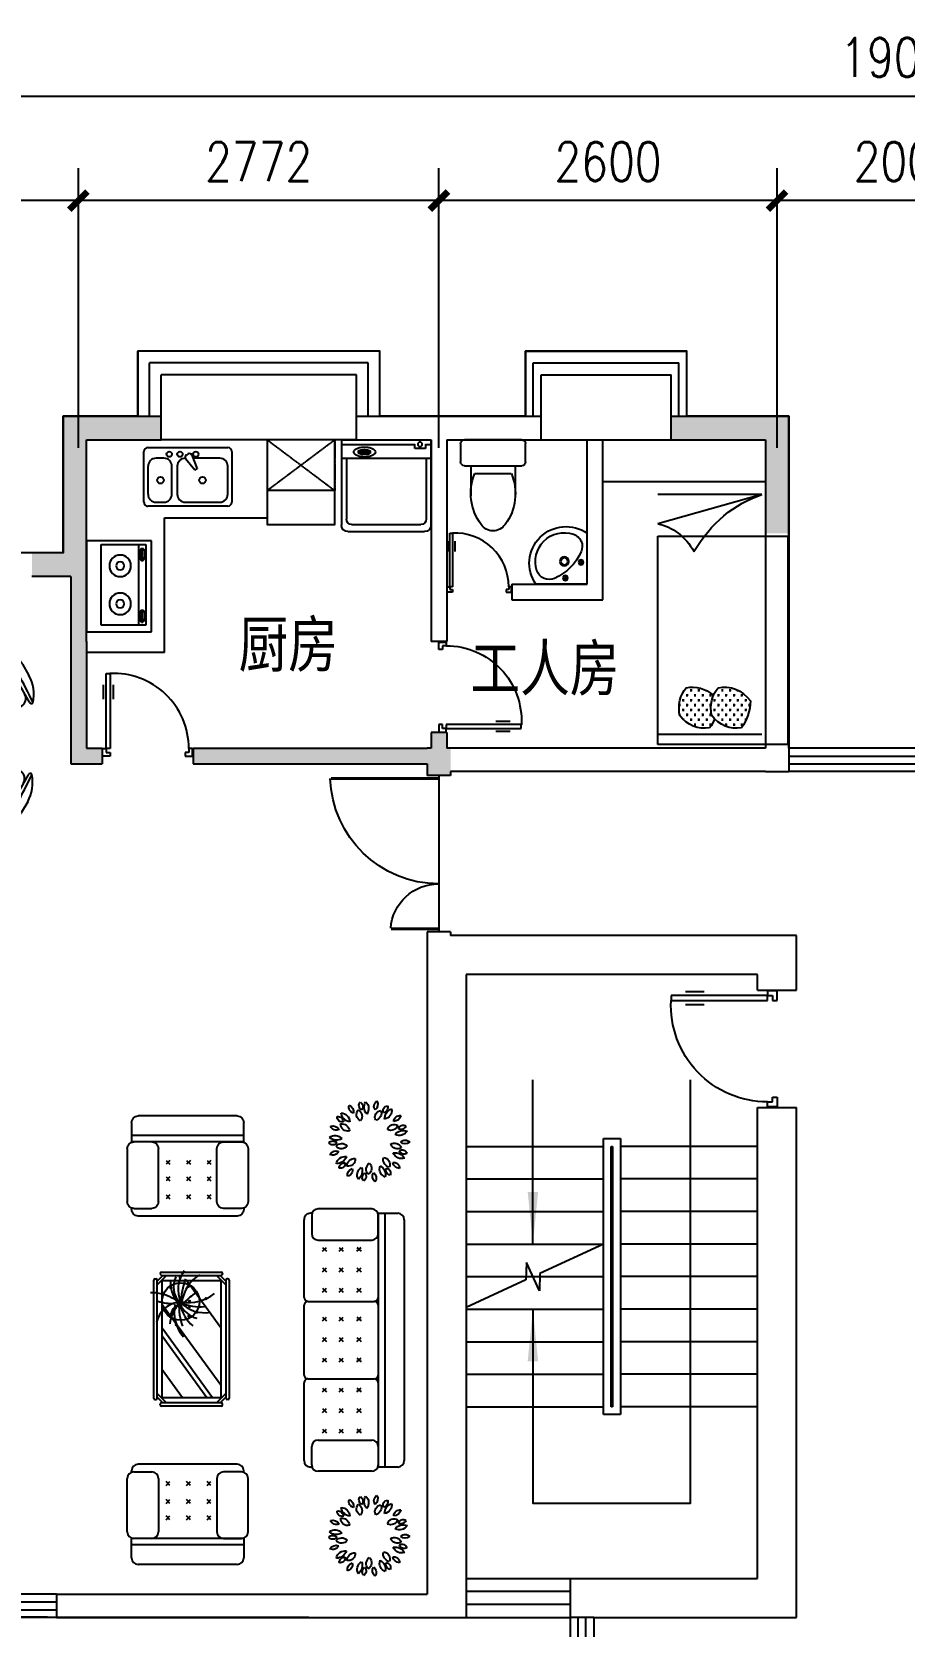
# Model space of a CAD drawing. Header units: millimetres. Extents: x 1369 to 43485, y 671 to 40348.
# Drawn here: x 15231 to 21938, y 28098 to 40348 of the extents above; entities that cross this region are included whole.
import ezdxf
from ezdxf.enums import TextEntityAlignment as Align

# ---------------------------------------------------------------- set-up
doc = ezdxf.new("R2010")
doc.units = ezdxf.units.MM
doc.linetypes.add('DASHED', pattern=[0.75, 0.5, -0.25])
doc.linetypes.add('HIDDEN', pattern=[0.375, 0.25, -0.125])
for name, color, linetype in [('AXIS', 3, 'Continuous'), ('J', 7, 'Continuous'), ('PUB_DIM', 3, 'Continuous'), ('PUB_H', 13, 'Continuous'), ('STAIR', 2, 'Continuous'), ('TOILET', 7, 'Continuous'), ('TOTHER', 7, 'Continuous'), ('W', 2, 'Continuous'), ('WALL', 4, 'Continuous'), ('WC', 10, 'Continuous'), ('WINDOW', 5, 'Continuous'), ('WINDOW_TEXT', 7, 'Continuous'), ('轮廓线', 240, 'Continuous')]:
    doc.layers.add(name, color=color, linetype=linetype)
doc.styles.add('_XYF', font='simhei.ttf', dxfattribs={"width": 0.8})
doc.styles.add('DIM_FONT', font='SIMPLEX.shx', dxfattribs={"width": 0.8})
doc.styles.add('SIMPLEX', font='SIMPLEX.SHX')
doc.styles.get("Standard").update_dxf_attribs({"font": 'arial.ttf'})
doc.dimstyles.new('DIMN', dxfattribs={"dimtxt": 300, "dimasz": 1, "dimexe": 250, "dimexo": 300, "dimgap": 150, "dimtad": 1, "dimdec": 0, "dimdsep": 46, "dimtxsty": 'DIM_FONT', "dimblk": '_DIMX', "dimblk1": 'ARCHTICK', "dimblk2": 'ARCHTICK', "dimcen": 0.1, "dimclrt": 7, "dimadec": 0, "dimazin": 0, "dimtfac": 1, "dimtdec": 0, "dimtix": 1, "dimtmove": 2, "dimatfit": 3, "dimldrblk": '_DIMX', "dimfxl": 1, "dimtolj": 1, "dimtzin": 0, "dimarcsym": 0})

# ---------------------------------------------------------------- blocks, each defined once
blk = doc.blocks.new('_DIMX')
at = {"const_width": 50}
blk.add_lwpolyline([(-70, -70), (70, 70)], dxfattribs=at)
blk = doc.blocks.new('*D75')
at = {"layer": 'AXIS', "color": 0, "lineweight": -2, "transparency": 16777216}
for p, q in [((12461, 37151), (12461, 40101)), ((31461, 37151), (31461, 40101)), ((31460, 39851), (12462, 39851))]:
    blk.add_line(p, q, dxfattribs=at)
at = {"layer": 'DEFPOINTS', "color": 0, "transparency": 16777216}
for p in [(12461, 39851), (12461, 36851), (31461, 36851)]:
    blk.add_point(p, dxfattribs=at)
at = {"layer": 'AXIS', "color": 0, "lineweight": -2, "transparency": 16777216}
for p, rotation in [((12461, 39851), 179.9999999999775), ((31461, 39851), 359.9999999999775)]:
    blk.add_blockref('_DIMX', p, dxfattribs=dict(at, rotation=rotation))
at = {"layer": 'AXIS', "color": 7, "transparency": 16777216, "insert": (21961, 40151), "char_height": 300, "attachment_point": 5, "style": 'DIM_FONT'}
blk.add_mtext('\\A1;19000', dxfattribs=at)
blk = doc.blocks.new('_ARCHTICK')
at = {"color": 0, "linetype": 'ByBlock', "const_width": 0.15}
blk.add_lwpolyline([(-0.5, -0.5), (0.5, 0.5)], dxfattribs=at)
blk = doc.blocks.new('*D76')
at = {"layer": 'AXIS', "color": 0, "lineweight": -2, "transparency": 16777216}
for p, q in [((12461, 37151), (12461, 39301)), ((15589, 37151), (15589, 39301)), ((15588, 39051), (12462, 39051))]:
    blk.add_line(p, q, dxfattribs=at)
at = {"layer": 'DEFPOINTS', "color": 0, "transparency": 16777216}
for p in [(12461, 39051), (12461, 36851), (15589, 36851)]:
    blk.add_point(p, dxfattribs=at)
at = {"layer": 'AXIS', "color": 0, "lineweight": -2, "transparency": 16777216, "rotation": 180}
blk.add_blockref('_DIMX', (12461, 39051), dxfattribs=at)
at = {"layer": 'AXIS', "color": 0, "lineweight": -2, "transparency": 16777216}
blk.add_blockref('_DIMX', (15589, 39051), dxfattribs=at)
at = {"layer": 'AXIS', "color": 7, "transparency": 16777216, "insert": (14025, 39351), "char_height": 300, "attachment_point": 5, "style": 'DIM_FONT'}
blk.add_mtext('\\A1;3128', dxfattribs=at)
blk = doc.blocks.new('*D77')
at = {"layer": 'AXIS', "color": 0, "lineweight": -2, "transparency": 16777216}
for p, q in [((15589, 37151), (15589, 39301)), ((18361, 37151), (18361, 39301)), ((18360, 39051), (15590, 39051))]:
    blk.add_line(p, q, dxfattribs=at)
at = {"layer": 'DEFPOINTS', "color": 0, "transparency": 16777216}
for p in [(15589, 39051), (15589, 36851), (18361, 36851)]:
    blk.add_point(p, dxfattribs=at)
at = {"layer": 'AXIS', "color": 0, "lineweight": -2, "transparency": 16777216, "rotation": 180}
blk.add_blockref('_DIMX', (15589, 39051), dxfattribs=at)
at = {"layer": 'AXIS', "color": 0, "lineweight": -2, "transparency": 16777216}
blk.add_blockref('_DIMX', (18361, 39051), dxfattribs=at)
at = {"layer": 'AXIS', "color": 7, "transparency": 16777216, "insert": (16975, 39351), "char_height": 300, "attachment_point": 5, "style": 'DIM_FONT'}
blk.add_mtext('\\A1;2772', dxfattribs=at)
blk = doc.blocks.new('*D78')
at = {"layer": 'AXIS', "color": 0, "lineweight": -2, "transparency": 16777216}
for p, q in [((18361, 37151), (18361, 39301)), ((20961, 37151), (20961, 39301)), ((20960, 39051), (18362, 39051))]:
    blk.add_line(p, q, dxfattribs=at)
at = {"layer": 'DEFPOINTS', "color": 0, "transparency": 16777216}
for p in [(18361, 39051), (18361, 36851), (20961, 36851)]:
    blk.add_point(p, dxfattribs=at)
at = {"layer": 'AXIS', "color": 0, "lineweight": -2, "transparency": 16777216, "rotation": 180}
blk.add_blockref('_DIMX', (18361, 39051), dxfattribs=at)
at = {"layer": 'AXIS', "color": 0, "lineweight": -2, "transparency": 16777216}
blk.add_blockref('_DIMX', (20961, 39051), dxfattribs=at)
at = {"layer": 'AXIS', "color": 7, "transparency": 16777216, "insert": (19661, 39351), "char_height": 300, "attachment_point": 5, "style": 'DIM_FONT'}
blk.add_mtext('\\A1;2600', dxfattribs=at)
blk = doc.blocks.new('*D79')
at = {"layer": 'AXIS', "color": 0, "lineweight": -2, "transparency": 16777216}
for p, q in [((20961, 37151), (20961, 39301)), ((22961, 37151), (22961, 39301)), ((22960, 39051), (20962, 39051))]:
    blk.add_line(p, q, dxfattribs=at)
at = {"layer": 'DEFPOINTS', "color": 0, "transparency": 16777216}
for p in [(20961, 39051), (20961, 36851), (22961, 36851)]:
    blk.add_point(p, dxfattribs=at)
at = {"layer": 'AXIS', "color": 0, "lineweight": -2, "transparency": 16777216, "rotation": 180}
blk.add_blockref('_DIMX', (20961, 39051), dxfattribs=at)
at = {"layer": 'AXIS', "color": 0, "lineweight": -2, "transparency": 16777216}
blk.add_blockref('_DIMX', (22961, 39051), dxfattribs=at)
at = {"layer": 'AXIS', "color": 7, "transparency": 16777216, "insert": (21961, 39351), "char_height": 300, "attachment_point": 5, "style": 'DIM_FONT'}
blk.add_mtext('\\A1;2000', dxfattribs=at)
blk = doc.blocks.new('M_A23MCU')
for p, q in [((-0.454, 0.081), (-0.454, 0.905)), ((-0.454, 0.905), (-0.413, 0.905)), ((-0.413, 0.905), (-0.413, 0.081)), ((-0.489, 0.782), (-0.489, 0.624)), ((-0.378, 0.782), (-0.378, 0.624)), ((-0.495, -0.002), (-0.495, 0.081)), ((-0.495, 0.081), (-0.454, 0.081)), ((-0.413, 0.081), (-0.454, 0.081)), ((-0.454, 0.081), (-0.454, 0.039)), ((-0.454, 0.039), (-0.413, 0.039)), ((-0.413, 0.039), (-0.413, -0.002)), ((0.412, 0.039), (0.412, -0.002)), ((0.453, 0.039), (0.412, 0.039)), ((0.453, 0.081), (0.453, 0.039)), ((0.494, 0.081), (0.453, 0.081)), ((0.494, -0.002), (0.494, 0.081)), ((-0.413, -0.002), (-0.495, -0.002)), ((-0.495, -0.002), (-0.495, -0.002)), ((0.412, -0.002), (0.494, -0.002)), ((0.494, -0.002), (0.494, -0.002))]:
    blk.add_line(p, q)
blk.add_arc((-0.372, 0.082), 0.825, 359.9283, 92.866)
blk = doc.blocks.new('_WBLK')
for p, q in [((-0.5, 0.5), (0.5, 0.5)), ((0.5, 0.1667), (-0.5, 0.1667)), ((0.5, -0.1667), (-0.5, -0.1667)), ((-0.5, -0.5), (0.5, -0.5))]:
    blk.add_line(p, q)
at = {"layer": 'WINDOW_TEXT', "style": 'SIMPLEX', "flags": 9}
blk.add_attdef('A', text='', height=1, dxfattribs=at).set_placement((0, 1.5), align=Align.MIDDLE)
blk = doc.blocks.new('M_C28YOJ')
for p, q in [((-41, 1056), (58, 1056)), ((-221, 956), (239, 956)), ((-216, 889), (-216, 664)), ((234, 889), (234, 664)), ((-939, 287), (-709, 685)), ((-653, 647), (-458, 534)), ((661, 631), (467, 519)), ((717, 669), (947, 271)), ((-935, 493), (-885, 579)), ((-149, 596), (166, 596)), ((894, 563), (944, 477)), ((-591, 169), (-433, 442)), ((442, 427), (599, 154)), ((-878, 257), (-683, 145)), ((886, 242), (692, 129)), ((-886, -242), (-692, -129)), ((-442, -427), (-599, -154)), ((591, -169), (433, -442)), ((878, -257), (683, -145)), ((-717, -669), (-947, -271)), ((939, -287), (709, -685)), ((-894, -563), (-944, -477)), ((-661, -631), (-467, -519)), ((149, -596), (-166, -596)), ((653, -647), (458, -534)), ((935, -493), (885, -579)), ((-234, -889), (-234, -664)), ((216, -889), (216, -664)), ((221, -956), (-239, -956)), ((41, -1056), (-58, -1056))]:
    blk.add_line(p, q)
blk.add_circle((0, 0), 500)
for centre, radius, start, end in [((-31, 741), 316, 91.7651, 130.7265), ((9, -1722), 2713, 84.8023, 95.1977), ((49, 741), 316, 49.2735, 88.2349), ((-230, 972), 10, 130.7265, 202.67), ((-221, 976), 20, 202.67, 270), ((-149, 889), 67.5, 90, 180), ((166, 889), 67.5, 0, 90), ((239, 976), 20, 270, 337.33), ((248, 972), 10, 337.33, 49.2735), ((1496, -853), 2713, 144.8023, 155.1977), ((-617, 413), 316, 109.2735, 148.2349), ((-686, 588), 67.5, 60, 150), ((-718, 701), 10, 37.33, 109.2735), ((-726, 695), 20, 330, 37.33), ((-149, 664), 67.5, 180, 270), ((166, 664), 67.5, 270, 0), ((695, 573), 67.5, 30, 120), ((735, 679), 20, 142.67, 210), ((727, 686), 10, 70.7265, 142.67), ((626, 397), 316, 31.7651, 70.7265), ((-1487, -869), 2713, 24.8023, 35.1977), ((-657, 344), 316, 151.7651, 190.7265), ((-491, 476), 67.5, 330, 60), ((500, 460), 67.5, 120, 210), ((666, 328), 316, 349.2735, 28.2349), ((-957, 287), 10, 190.7265, 262.67), ((-956, 297), 20, 262.67, 330), ((-844, 316), 67.5, 150, 240), ((853, 300), 67.5, 300, 30), ((965, 281), 20, 210, 277.33), ((966, 271), 10, 277.33, 349.2735), ((-649, 203), 67.5, 240, 330), ((658, 188), 67.5, 210, 300), ((-658, -188), 67.5, 30, 120), ((-853, -300), 67.5, 120, 210), ((649, -203), 67.5, 60, 150), ((-666, -328), 316, 169.2735, 208.2349), ((-966, -271), 10, 97.33, 169.2735), ((1487, 869), 2713, 204.8023, 215.1977), ((-965, -281), 20, 30, 97.33), ((-1496, 853), 2713, 324.8023, 335.1977), ((844, -316), 67.5, 330, 60), ((657, -344), 316, 331.7651, 10.7265), ((956, -297), 20, 82.67, 150), ((957, -287), 10, 10.7265, 82.67), ((-500, -460), 67.5, 300, 30), ((491, -476), 67.5, 150, 240), ((-626, -397), 316, 211.7651, 250.7265), ((-695, -573), 67.5, 210, 300), ((-166, -664), 67.5, 90, 180), ((149, -664), 67.5, 0, 90), ((617, -413), 316, 289.2735, 328.2349), ((-727, -686), 10, 250.7265, 322.67), ((-735, -679), 20, 322.67, 30), ((686, -588), 67.5, 240, 330), ((726, -695), 20, 150, 217.33), ((718, -701), 10, 217.33, 289.2735), ((-248, -972), 10, 157.33, 229.2735), ((-239, -976), 20, 90, 157.33), ((-9, 1722), 2713, 264.8023, 275.1977), ((-49, -741), 316, 229.2735, 268.2349), ((-166, -889), 67.5, 180, 270), ((31, -741), 316, 271.7651, 310.7265), ((149, -889), 67.5, 270, 0), ((221, -976), 20, 22.67, 90), ((230, -972), 10, 310.7265, 22.67)]:
    blk.add_arc(centre, radius, start, end)
at = {"width": 0.8, "flags": 9}
for tag in ['XSIZE', 'YSIZE']:
    blk.add_attdef(tag, (0, 0), '', height=0.5, dxfattribs=at)
blk = doc.blocks.new('M_A6')
blk.add_line((0.5, 0), (0.5, 0))
blk = doc.blocks.new('M_E20')
for p, q in [((345, 0), (-345, 0)), ((-302, -36), (-345, -36)), ((-302, -35), (-302, -66)), ((-302, -66), (-219, -66)), ((-219, -66), (-219, -35)), ((345, -36), (-219, -36)), ((123, -87), (123, -99)), ((133, -96), (133, -113)), ((198, -96), (133, -96)), ((133, -113), (198, -113)), ((198, -113), (198, -96)), ((215, -88), (215, -99)), ((-307, -144), (-307, -611)), ((307, -144), (307, -611)), ((267, -651), (-267, -651))]:
    blk.add_line(p, q)
blk.add_lwpolyline([(83, -94, 0.185158), (88, -107, 0.102042), (108, -122, 0.060862), (133, -130, 0.047173), (166, -133, 0.047173), (200, -130, 0.060862), (225, -122, 0.102042), (245, -107, 0.185158), (250, -94, 0.185158), (245, -82, 0.102042), (225, -67, 0.060862), (200, -59, 0.047173), (166, -56, 0.047173), (133, -59, 0.060862), (108, -67, 0.102042), (88, -82, 0.185158)], format="xyb", close=True)
for points in [[(215, -88, 0.259034), (213, -85, 0.076276), (201, -80, 0.036515), (188, -77, 0.026615), (169, -76, 0.026615), (150, -77, 0.036515), (137, -80, 0.076276), (125, -85, 0.259034), (123, -88, 0.078462), (123, -89, 0.056762)], [(215, -99, 0.259034), (213, -95, 0.076276), (201, -90, 0.036515), (188, -88, 0.026615), (169, -87, 0.026615), (150, -88, 0.036515), (137, -90, 0.076276), (125, -95, 0.259034), (123, -99, 0.259034), (125, -102, 0.056762), (133, -106, 0.036515)], [(198, -108, 0.008736), (201, -107, 0.076276), (213, -102, 0.259034), (215, -99, 0.259034)]]:
    blk.add_lwpolyline(points, format="xyb")
blk.add_circle((-259, -35), 17.5)
for centre, start, end in [((-267, -611), 180, 270), ((267, -611), 270, 0)]:
    blk.add_arc(centre, 40, start, end)
at = {"layer": 'TOTHER', "linetype": 'Continuous'}
for p, q in [((-345, -656), (-345, 0)), ((345, 0), (345, -656)), ((-345, -145), (345, -145)), ((295, -706), (-295, -706))]:
    blk.add_line(p, q, dxfattribs=at)
for centre, start, end in [((-295, -656), 180, 270), ((295, -656), 270, 0)]:
    blk.add_arc(centre, 50, start, end, dxfattribs=at)
at = {"width": 0.8, "flags": 9}
for tag in ['XSIZE', 'YSIZE']:
    blk.add_attdef(tag, (0, 0), '', height=0.5, dxfattribs=at)
blk = doc.blocks.new('M_E18')
at = {"layer": 'TOTHER', "linetype": 'DASHED'}
for p, q in [((200, -300), (-200, 0)), ((200, 0), (-200, -300)), ((-200, -300), (200, -300))]:
    blk.add_line(p, q, dxfattribs=at)
at = {"layer": 'TOTHER', "linetype": 'HIDDEN'}
blk.add_line((-200, 0), (-200, -300), dxfattribs=at)
at = {"layer": 'TOTHER', "linetype": 'Continuous'}
blk.add_lwpolyline([(-200, 0), (200, 0), (200, -500), (-200, -500)], close=True, dxfattribs=at)
at = {"width": 0.8, "flags": 9}
for tag in ['XSIZE', 'YSIZE']:
    blk.add_attdef(tag, (0, 0), '', height=0.5, dxfattribs=at)
blk = doc.blocks.new('M_E25ESP')
at = {"color": 0, "linetype": 'ByBlock'}
for p, q in [((0, -307), (0, 307)), ((31, 338), (419, 338)), ((82, 245), (82, 40)), ((358, 307), (143, 307)), ((419, -20), (419, 245)), ((450, 307), (450, -307)), ((48, 2), (57, -12)), ((59, 31), (163, 70)), ((173, 53), (87, -18)), ((163, 70), (173, 53)), ((143, -82), (358, -82)), ((82, -184), (82, -245)), ((358, -123), (143, -123)), ((419, -245), (419, -184)), ((419, -338), (31, -338)), ((143, -307), (358, -307))]:
    blk.add_line(p, q, dxfattribs=at)
for centre, radius in [((251, 112), 25.6), ((51, 61), 20.5), ((51, -61), 20.5), ((51, -143), 20.5), ((251, -210), 25.6)]:
    blk.add_circle(centre, radius, dxfattribs=at)
for centre, radius, start, end in [((31, 307), 30.7, 90, 180), ((143, 245), 61.4, 90, 180), ((358, 245), 61.4, 0, 90), ((419, 307), 30.7, 0, 90), ((66, 12), 20.5, 110.5377, 210), ((74, -2), 20.5, 210, 309.4623), ((143, -20), 61.4, 180, 270), ((358, -20), 61.4, 270, 0), ((143, -184), 61.4, 90, 180), ((358, -184), 61.4, 0, 90), ((31, -307), 30.7, 180, 270), ((143, -245), 61.4, 180, 270), ((358, -245), 61.4, 270, 0), ((419, -307), 30.7, 270, 0)]:
    blk.add_arc(centre, radius, start, end, dxfattribs=at)
at = {"style": 'DIM_FONT', "width": 0.8, "flags": 9}
for tag in ['XSIZE', 'YSIZE']:
    blk.add_attdef(tag, (0, 0), '', height=0.5, dxfattribs=at)
blk = doc.blocks.new('M_E19')
for p, q in [((-323, -113), (-323, -456)), ((299, -113), (-323, -113)), ((299, -456), (299, -113)), ((-323, -400), (299, -400)), ((-323, -456), (299, -456)), ((-291, -422), (-291, -434)), ((-216, -432), (-280, -432)), ((-280, -432), (-280, -448)), ((-280, -448), (-216, -448)), ((-216, -448), (-216, -432)), ((-199, -423), (-199, -434)), ((182, -422), (182, -434)), ((193, -432), (193, -448)), ((257, -432), (193, -432)), ((193, -448), (257, -448)), ((257, -448), (257, -432)), ((274, -423), (274, -434))]:
    blk.add_line(p, q)
for points in [[(-199, -423, 0.259034), (-201, -420, 0.076276), (-213, -415, 0.036515), (-226, -412, 0.026615), (-245, -411, 0.026615), (-264, -412, 0.036515), (-277, -415, 0.076276), (-289, -420, 0.259034), (-291, -423, 0.078462), (-291, -424, 0.056762)], [(-199, -434, 0.259034), (-201, -430, 0.076276), (-213, -425, 0.036515), (-226, -423, 0.026615), (-245, -422, 0.026615), (-264, -423, 0.036515), (-277, -425, 0.076276), (-289, -430, 0.259034), (-291, -434, 0.259034), (-289, -437, 0.056762), (-280, -441, 0.036515)], [(-216, -443, 0.008736), (-213, -442, 0.076276), (-201, -437, 0.259034), (-199, -434, 0.259034)], [(274, -423, 0.259034), (272, -420, 0.076276), (260, -415, 0.036515), (247, -412, 0.026615), (228, -411, 0.026615), (209, -412, 0.036515), (196, -415, 0.076276), (184, -420, 0.259034), (182, -423, 0.078462), (182, -424, 0.056762)], [(274, -434, 0.259034), (272, -430, 0.076276), (260, -425, 0.036515), (247, -423, 0.026615), (228, -422, 0.026615), (209, -423, 0.036515), (196, -425, 0.076276), (184, -430, 0.259034), (182, -434, 0.259034), (184, -437, 0.056762), (193, -441, 0.036515)], [(257, -443, 0.008736), (260, -442, 0.076276), (272, -437, 0.259034), (274, -434, 0.259034)]]:
    blk.add_lwpolyline(points, format="xyb")
at = {"layer": 'TOTHER', "linetype": 'Continuous'}
for p, q in [((-350, 0), (350, 0)), ((-350, -500), (-350, 0)), ((350, 0), (350, -500)), ((350, -500), (-350, -500))]:
    blk.add_line(p, q, dxfattribs=at)
for centre, radius in [((-158, -259), 82.5), ((-158, -259), 31.6), ((134, -259), 82.5), ((134, -259), 31.6)]:
    blk.add_circle(centre, radius, dxfattribs=at)
at = {"width": 0.8, "flags": 9}
for tag in ['XSIZE', 'YSIZE']:
    blk.add_attdef(tag, (0, 0), '', height=0.5, dxfattribs=at)
blk = doc.blocks.new('M_A17ORW')
at = {"const_width": 0.02}
for points in [[(-0.481, -0.001), (-0.481, -0.308)], [(0.481, 0.001), (0.481, -0.691)]]:
    blk.add_lwpolyline(points, dxfattribs=at)
for centre, radius, start, end in [((-0.501, -0.003), 0.307, 274.2492, 0.2101), ((0.505, 0.002), 0.699, 180.2762, 268.0603)]:
    blk.add_arc(centre, radius, start, end)
blk = doc.blocks.new('*X19')
at = {"color": 0}
for p, q in [((285009, 2316), (285009, 2334)), ((285084, 2316), (285084, 2334)), ((285309, 2316), (285309, 2334)), ((285384, 2316), (285384, 2334)), ((284817, 2212), (284831, 2212)), ((284822, 2203), (284822, 2222)), ((284850, 2250), (284869, 2250)), ((284859, 2241), (284859, 2259)), ((284888, 2288), (284906, 2288)), ((284888, 2212), (284906, 2212)), ((284897, 2278), (284897, 2297)), ((284897, 2203), (284897, 2222)), ((284925, 2250), (284944, 2250)), ((284933, 2325), (284944, 2325)), ((284934, 2316), (284934, 2326)), ((284934, 2241), (284934, 2259)), ((284962, 2288), (284981, 2288)), ((284962, 2212), (284981, 2212)), ((284972, 2278), (284972, 2297)), ((284972, 2203), (284972, 2222)), ((285000, 2325), (285019, 2325)), ((285000, 2250), (285019, 2250)), ((285009, 2241), (285009, 2259)), ((285038, 2288), (285056, 2288)), ((285038, 2212), (285056, 2212)), ((285047, 2278), (285047, 2297)), ((285047, 2203), (285047, 2222)), ((285075, 2325), (285094, 2325)), ((285075, 2250), (285094, 2250)), ((285084, 2241), (285084, 2259)), ((285112, 2288), (285131, 2288)), ((285112, 2212), (285131, 2212)), ((285122, 2278), (285122, 2297)), ((285122, 2203), (285122, 2222)), ((285150, 2250), (285169, 2250)), ((285159, 2241), (285159, 2259)), ((285188, 2288), (285206, 2288)), ((285188, 2212), (285206, 2212)), ((285197, 2278), (285197, 2297)), ((285197, 2203), (285197, 2222)), ((285225, 2250), (285244, 2250)), ((285234, 2316), (285234, 2323)), ((285234, 2241), (285234, 2259)), ((285240, 2325), (285244, 2325)), ((285262, 2288), (285281, 2288)), ((285262, 2212), (285281, 2212)), ((285272, 2278), (285272, 2297)), ((285272, 2203), (285272, 2222)), ((285300, 2325), (285319, 2325)), ((285300, 2250), (285319, 2250)), ((285309, 2241), (285309, 2259)), ((285338, 2288), (285356, 2288)), ((285338, 2212), (285356, 2212)), ((285347, 2278), (285347, 2297)), ((285347, 2203), (285347, 2222)), ((285375, 2325), (285394, 2325)), ((285375, 2250), (285394, 2250)), ((285384, 2241), (285384, 2259)), ((285412, 2288), (285431, 2288)), ((285412, 2212), (285431, 2212)), ((285422, 2278), (285422, 2297)), ((285422, 2203), (285422, 2222)), ((285450, 2325), (285452, 2325)), ((285450, 2250), (285469, 2250)), ((285459, 2316), (285459, 2316)), ((285459, 2241), (285459, 2259)), ((285488, 2212), (285500, 2212)), ((285497, 2203), (285497, 2222)), ((284850, 2175), (284869, 2175)), ((284856, 2100), (284869, 2100)), ((284859, 2166), (284859, 2184)), ((284859, 2094), (284859, 2109)), ((284888, 2138), (284906, 2138)), ((284897, 2128), (284897, 2147)), ((284925, 2175), (284944, 2175)), ((284925, 2100), (284944, 2100)), ((284934, 2166), (284934, 2184)), ((284934, 2091), (284934, 2109)), ((284962, 2138), (284981, 2138)), ((284972, 2128), (284972, 2147)), ((285000, 2175), (285019, 2175)), ((285000, 2100), (285019, 2100)), ((285009, 2166), (285009, 2184)), ((285009, 2091), (285009, 2109)), ((285038, 2138), (285056, 2138)), ((285047, 2128), (285047, 2147)), ((285075, 2175), (285094, 2175)), ((285075, 2100), (285094, 2100)), ((285084, 2166), (285084, 2184)), ((285084, 2091), (285084, 2109)), ((285112, 2138), (285131, 2138)), ((285122, 2128), (285122, 2147)), ((285150, 2175), (285169, 2175)), ((285150, 2100), (285151, 2100)), ((285159, 2166), (285159, 2184)), ((285159, 2106), (285159, 2109)), ((285163, 2100), (285169, 2100)), ((285188, 2138), (285206, 2138)), ((285197, 2128), (285197, 2147)), ((285225, 2175), (285244, 2175)), ((285225, 2100), (285244, 2100)), ((285234, 2166), (285234, 2184)), ((285234, 2091), (285234, 2109)), ((285262, 2138), (285281, 2138)), ((285272, 2128), (285272, 2147)), ((285300, 2175), (285319, 2175)), ((285300, 2100), (285319, 2100)), ((285309, 2166), (285309, 2184)), ((285309, 2091), (285309, 2109)), ((285338, 2138), (285356, 2138)), ((285347, 2128), (285347, 2147)), ((285375, 2175), (285394, 2175)), ((285375, 2100), (285394, 2100)), ((285384, 2166), (285384, 2184)), ((285384, 2091), (285384, 2109)), ((285412, 2138), (285431, 2138)), ((285422, 2128), (285422, 2147)), ((285450, 2175), (285469, 2175)), ((285450, 2100), (285458, 2100)), ((285459, 2166), (285459, 2184)), ((285459, 2101), (285459, 2109)), ((285488, 2138), (285497, 2138)), ((285497, 2138), (285497, 2147)), ((284888, 2062), (284906, 2062)), ((284897, 2053), (284897, 2072)), ((284962, 2062), (284981, 2062)), ((284972, 2053), (284972, 2072)), ((285038, 2062), (285056, 2062)), ((285047, 2053), (285047, 2072)), ((285188, 2062), (285206, 2062)), ((285197, 2053), (285197, 2072)), ((285262, 2062), (285281, 2062)), ((285272, 2053), (285272, 2072)), ((285338, 2062), (285356, 2062)), ((285347, 2053), (285347, 2072))]:
    blk.add_line(p, q, dxfattribs=at)
blk = doc.blocks.new('RECTANG')
for p, q in [((1, 1), (0, 1)), ((0, 1), (0, 0)), ((1, 0), (1, 1)), ((0, 0), (1, 0))]:
    blk.add_line(p, q)
blk = doc.blocks.new('_C1LMW')
for p, q in [((-1000, -80), (0, -305)), ((-1000, -80), (0, -80)), ((0, -1920), (-1000, -1920))]:
    blk.add_line(p, q)
for centre, radius, start, end in [((-1289, -1215), 1171, 36.5169, 75.7062), ((81, -828), 530, 98.7955, 144.0982), ((-348, -518), 4.547473508864641e-13, 270, 343.0338), ((-639, -1913), 354, 80.3657, 135.5224), ((-733, -1725), 222, 346.7256, 46.496), ((-332, -1913), 354, 80.3657, 124.9896), ((-426, -1725), 222, 346.7256, 46.496), ((-566, -1649), 326, 182.7966, 223.2149), ((-752, -1548), 328, 260.9132, 315.9541)]:
    blk.add_arc(centre, radius, start, end)
at = {"layer": 'J'}
for centre, radius, start, end in [((-260, -1649), 326, 208.3278, 223.2149), ((-445, -1548), 328, 260.9132, 315.9541)]:
    blk.add_arc(centre, radius, start, end, dxfattribs=at)
at = {"xscale": 1999.996, "yscale": 999.998, "zscale": 1999.996, "rotation": 90}
blk.add_blockref('RECTANG', (0, -2000), dxfattribs=at)
blk.add_blockref('*X19', (-285705, -3910))
at = {"style": 'DIM_FONT', "width": 0.8, "flags": 9}
for tag in ['XSIZE', 'YSIZE']:
    blk.add_attdef(tag, (0, 0), '', height=0.5, dxfattribs=at)
blk = doc.blocks.new('M_E24TTP')
at = {"layer": 'TOILET', "color": 7}
for p, q in [((-170, 200), (-170, 430)), ((170, 200), (170, 430)), ((-140, 260), (140, 260)), ((-250, 30), (-250, 170)), ((-220, 200), (220, 200)), ((250, 170), (250, 30)), ((220, 0), (-220, 0))]:
    blk.add_line(p, q, dxfattribs=at)
for centre, radius, start, end in [((227, 413), 398, 143.3619, 202.5495), ((0, 590), 110, 33.4509, 146.5491), ((-227, 413), 398, 337.4505, 36.6381), ((-220, 170), 30, 90, 180), ((220, 170), 30, 0, 90), ((-220, 30), 30, 180, 270), ((220, 30), 30, 270, 0)]:
    blk.add_arc(centre, radius, start, end, dxfattribs=at)
at = {"style": 'DIM_FONT', "width": 0.8, "flags": 9}
for tag in ['XSIZE', 'YSIZE']:
    blk.add_attdef(tag, (0, 0), '', height=0.5, dxfattribs=at)
blk = doc.blocks.new('M_E12')
at = {"color": 7}
for q in [(0, -393), (392, 0)]:
    blk.add_line((0, 0), q, dxfattribs=at)
for centre, radius in [((168, -48), 19), ((168, -48), 10), ((48, -168), 19), ((48, -168), 10), ((175, -175), 34.6), ((175, -175), 26.5)]:
    blk.add_circle(centre, radius, dxfattribs=at)
for centre, radius, start, end in [((161, -163), 282, 235.0241, 35.2347), ((418, -420), 410, 114.3843, 155.6157), ((174, -176), 222, 251.5651, 18.4349), ((290, -138), 100, 18.4349, 114.3843), ((136, -292), 100, 155.6157, 251.5651)]:
    blk.add_arc(centre, radius, start, end, dxfattribs=at)
at = {"width": 0.8, "flags": 9}
for tag in ['XSIZE', 'YSIZE']:
    blk.add_attdef(tag, (0, 0), '', height=0.5, dxfattribs=at)
blk = doc.blocks.new('M_F22')
for centre, radius, start, end in [((-704, 1829), 307, 163.4613, 255.43295), ((-1018, 1651), 266, 333.31145, 85.5828), ((-63, 1991), 399, 151.70154, 229.74057), ((-591, 1891), 339, 322.86392, 58.57818), ((523, 1764), 486, 130.70899, 219.10644), ((-284, 1836), 573, 318.65709, 31.15834), ((662, 1865), 307, 123.4613, 215.43295), ((307, 1931), 266, 293.31145, 45.5828), ((1257, 1578), 399, 111.70154, 189.74057), ((788, 1841), 339, 282.86392, 18.57818), ((-1680, 1042), 339, 2.86392, 98.57818), ((-1340, 1458), 399, 191.70154, 269.74057), ((-1364, 522), 376, 13.2488, 122.58322), ((-745, 1661), 486, 170.70899, 259.10644), ((-1409, 1198), 573, 358.65709, 71.15834), ((-242, 1523), 417, 160.50355, 255.32847), ((-684, 1289), 376, 333.2488, 82.58322), ((819, 1335), 417, 120.50355, 215.32847), ((331, 1439), 376, 293.2488, 42.58322), ((1560, 1027), 486, 90.70899, 179.10644), ((988, 1601), 573, 278.65709, 351.15834), ((1511, 508), 417, 80.50355, 175.32847), ((1204, 902), 376, 253.2488, 2.58322), ((1732, 1016), 307, 83.4613, 175.43295), ((1502, 1294), 266, 253.31145, 5.5828), ((-1969, -307), 339, 42.86392, 138.57818), ((-1861, -14), 573, 38.65709, 111.15834), ((-1651, 768), 486, 210.70899, 299.10644), ((-1853, 584), 266, 13.31145, 125.5828), ((-1727, 923), 307, 203.4613, 295.43295), ((-1177, 985), 417, 200.50355, 295.32847), ((1881, -204), 486, 50.70899, 139.10644), ((1812, 603), 573, 238.65709, 311.15834), ((2003, 413), 399, 71.70154, 149.74057), ((1813, 916), 339, 242.86392, 338.57818), ((-1976, 230), 399, 231.70154, 309.74057), ((-1807, -769), 266, 53.31145, 165.5828), ((-1928, -429), 307, 243.4613, 335.43295), ((-1429, -1233), 573, 78.65709, 151.15834), ((-1770, -498), 486, 250.70899, 339.10644), ((-1393, -503), 376, 53.2488, 162.58322), ((-1547, -28), 417, 240.50355, 335.32847), ((1510, -570), 417, 40.50355, 135.32847), ((1528, -71), 376, 213.2488, 322.58322), ((1335, -1353), 486, 10.70899, 99.10644), ((1801, -691), 573, 198.65709, 271.15834), ((1825, -959), 399, 31.70154, 109.74057), ((2003, -452), 339, 202.86392, 298.57818), ((2005, -323), 307, 43.4613, 135.43295), ((2009, 38), 266, 213.31145, 325.5828), ((-1323, -1527), 339, 82.86392, 178.57818), ((-1674, -1120), 399, 271.70154, 349.74057), ((-902, -1777), 266, 93.31145, 205.5828), ((-1213, -1593), 307, 283.4613, 15.43295), ((-756, -1306), 376, 93.2488, 202.58322), ((-1179, -1041), 417, 280.50355, 15.32847), ((-314, -1889), 573, 118.65709, 191.15834), ((-1048, -1545), 486, 290.70899, 19.10644), ((249, -1512), 376, 133.2488, 242.58322), ((-246, -1581), 417, 320.50355, 55.32847), ((962, -1675), 573, 158.65709, 231.15834), ((179, -1883), 486, 330.70899, 59.10644), ((1151, -1025), 376, 173.2488, 282.58322), ((816, -1395), 417, 0.50355, 95.32847), ((1270, -1621), 339, 162.86392, 258.57818), ((808, -1896), 399, 351.70154, 69.74057), ((1589, -1250), 266, 173.31145, 285.5828), ((1354, -1524), 307, 3.4613, 95.43295), ((-44, -2046), 339, 122.86392, 218.57818), ((-574, -1959), 399, 311.70154, 29.74057), ((439, -1967), 266, 133.31145, 245.5828), ((83, -2026), 307, 323.4613, 55.43295)]:
    blk.add_arc(centre, radius, start, end)
at = {"width": 0.8, "flags": 9}
for tag in ['XSIZE', 'YSIZE']:
    blk.add_attdef(tag, (0, 0), '', height=0.5, dxfattribs=at)
blk = doc.blocks.new('M_C47JEV')
for p, q in [((381, 770), (-381, 770)), ((-465, 250), (-465, 661)), ((-431, 711), (-431, 720)), ((-415, 711), (-275, 711)), ((-225, 661), (-225, 250)), ((-136, 606), (-166, 637)), ((-166, 606), (-136, 637)), ((-9, 606), (21, 637)), ((21, 606), (-9, 637)), ((179, 606), (149, 637)), ((149, 606), (179, 637)), ((225, 661), (225, 250)), ((415, 711), (275, 711)), ((431, 711), (431, 720)), ((465, 250), (465, 661)), ((-136, 469), (-166, 499)), ((-166, 469), (-136, 499)), ((21, 469), (-9, 499)), ((-9, 469), (21, 499)), ((179, 469), (149, 499)), ((149, 469), (179, 499)), ((-136, 342), (-166, 372)), ((-166, 342), (-136, 372)), ((21, 342), (-9, 372)), ((-9, 342), (21, 372)), ((179, 342), (149, 372)), ((149, 342), (179, 372)), ((-431, 50), (-431, 203)), ((431, 200), (-431, 200)), ((431, 150), (-431, 150)), ((-275, 200), (-415, 200)), ((275, 200), (415, 200)), ((431, 200), (431, 50)), ((381, 0), (-381, 0))]:
    blk.add_line(p, q)
for centre, start, end in [((-381, 720), 90, 180), ((381, 720), 360, 90), ((-415, 661), 90, 180), ((-275, 661), 0, 90), ((275, 661), 90, 180), ((415, 661), 0, 90), ((-415, 250), 180, 270), ((-275, 250), 270, 0), ((275, 250), 180, 270), ((415, 250), 270, 0), ((-381, 50), 180, 270), ((381, 50), 270, 0)]:
    blk.add_arc(centre, 50, start, end)
at = {"style": 'DIM_FONT', "width": 0.8, "flags": 9}
for tag in ['XSIZE', 'YSIZE']:
    blk.add_attdef(tag, (0, 0), '', height=0.5, dxfattribs=at)
blk = doc.blocks.new('M_C57NTX')
for p, q in [((-427, 268), (-471, 224)), ((-399, 268), (-471, 196)), ((-446, 283), (-446, 278)), ((-436, 293), (473, 293)), ((-436, 268), (473, 268)), ((436, 268), (509, 196)), ((465, 268), (509, 224)), ((483, 283), (483, 278)), ((-496, -226), (-496, 233)), ((-486, 243), (-481, 243)), ((-471, -226), (-471, 233)), ((-431, 72), (-217, 228)), ((-431, -116), (43, 228)), ((-431, -159), (102, 228)), ((-336, -222), (283, 228)), ((509, 233), (509, -226)), ((524, 243), (519, 243)), ((534, 233), (534, -226)), ((106, -222), (469, 42)), ((-486, -236), (-481, -236)), ((-399, -262), (-471, -189)), ((-427, -262), (-471, -218)), ((436, -262), (509, -189)), ((465, -262), (509, -218)), ((524, -236), (519, -236)), ((-446, -277), (-446, -272)), ((473, -262), (-436, -262)), ((473, -287), (-436, -287)), ((483, -277), (483, -272))]:
    blk.add_line(p, q)
blk.add_lwpolyline([(-431, -222), (-431, 228), (469, 228), (469, -222)], close=True)
at = {"const_width": 12}
for points in [[(123, 120, 1), (135, 120, 1)], [(225, 150, 1), (237, 150, 1)], [(253, 126, 1), (265, 126, 1)], [(409, 163, 1), (421, 163, 1)], [(189, 24, 1), (201, 24, 1)], [(264, 18, 1), (276, 18, 1)], [(277, 84, 1), (289, 84, 1)], [(288, 107, 1), (300, 107, 1)], [(294, 93, 1), (306, 93, 1)], [(297, 74, 1), (309, 74, 1)], [(305, 18, 1), (317, 18, 1)], [(308, 87, 1), (320, 87, 1)], [(418, 27, 1), (430, 27, 1)], [(486, 90, 1), (498, 90, 1)], [(220, -38, 1), (232, -38, 1)], [(324, -108, 1), (336, -108, 1)]]:
    blk.add_lwpolyline(points, format="xyb", close=True, dxfattribs=at)
blk.add_circle((308, 86), 144)
for centre, radius, start, end in [((-436, 283), 10, 90, 180), ((-436, 278), 10, 180, 270), ((109, 83), 193, 6.9904, 78.0284), ((781, 125), 490, 163.8561, 179.1105), ((156, 293), 219, 342.9456, 6.4814), ((473, 283), 10, 0, 90), ((473, 278), 10, 270, 0), ((-486, 233), 10, 90, 180), ((-481, 233), 10, 0, 90), ((228, -157), 293, 78.5516, 130.9815), ((110, -88), 259, 48.7581, 83.8624), ((176, 42), 126, 28.8901, 78.4579), ((-395, 504), 810, 328.9873, 340.361), ((421, -27), 169, 62.9909, 135.9102), ((448, -69), 233, 85.8741, 126.9558), ((519, 233), 10, 90, 180), ((524, 233), 10, 0, 90), ((280, -402), 502, 88.3286, 108.729), ((344, -194), 291, 103.0452, 139.7766), ((364, -84), 190, 114.0956, 166.2953), ((482, -98), 260, 134.4861, 189.3762), ((613, -62), 346, 155.0888, 185.9637), ((267, -555), 642, 70.5249, 87.8244), ((624, 28), 325, 171.2496, 218.2333), ((404, -128), 234, 53.3231, 115.7633), ((-1013, -1156), 1790, 39.0488, 42.6799), ((269, -208), 287, 31.315, 82.1378), ((-486, -226), 10, 180, 270), ((-481, -226), 10, 270, 0), ((519, -226), 10, 180, 270), ((524, -226), 10, 270, 0), ((-436, -272), 10, 90, 180), ((-436, -277), 10, 180, 270), ((473, -272), 10, 0, 90), ((473, -277), 10, 270, 0)]:
    blk.add_arc(centre, radius, start, end)
at = {"style": 'DIM_FONT', "width": 0.8, "flags": 9}
for tag in ['XSIZE', 'YSIZE']:
    blk.add_attdef(tag, (0, 0), '', height=0.5, dxfattribs=at)
blk = doc.blocks.new('M_C46QQU')
for p, q in [((-925, 770), (-327, 770)), ((-298, 740), (-298, 230)), ((-269, 770), (269, 770)), ((298, 740), (298, 230)), ((327, 770), (925, 770)), ((-1008, 250), (-1008, 661)), ((-975, 711), (-975, 720)), ((-958, 711), (-818, 711)), ((-768, 661), (-768, 250)), ((-713, 627), (-683, 597)), ((-683, 627), (-713, 597)), ((-556, 627), (-526, 597)), ((-526, 627), (-556, 597)), ((-398, 627), (-368, 597)), ((-368, 627), (-398, 597)), ((-138, 627), (-168, 597)), ((-168, 627), (-138, 597)), ((20, 627), (-11, 597)), ((-11, 627), (20, 597)), ((177, 627), (147, 597)), ((147, 627), (177, 597)), ((368, 627), (398, 597)), ((398, 627), (368, 597)), ((526, 627), (556, 597)), ((556, 627), (526, 597)), ((683, 627), (713, 597)), ((713, 627), (683, 597)), ((768, 661), (768, 250)), ((958, 711), (818, 711)), ((975, 711), (975, 720)), ((1008, 250), (1008, 661)), ((-713, 500), (-683, 469)), ((-683, 500), (-713, 469)), ((-556, 500), (-526, 469)), ((-526, 500), (-556, 469)), ((-398, 500), (-368, 469)), ((-368, 500), (-398, 469)), ((-138, 500), (-168, 469)), ((-168, 500), (-138, 469)), ((20, 500), (-11, 469)), ((-11, 500), (20, 469)), ((177, 500), (147, 469)), ((147, 500), (177, 469)), ((368, 500), (398, 469)), ((398, 500), (368, 469)), ((526, 500), (556, 469)), ((556, 500), (526, 469)), ((683, 500), (713, 469)), ((713, 500), (683, 469)), ((-713, 363), (-683, 332)), ((-683, 363), (-713, 332)), ((-526, 363), (-556, 332)), ((-556, 363), (-526, 332)), ((-398, 363), (-368, 332)), ((-368, 363), (-398, 332)), ((-138, 363), (-168, 332)), ((-168, 363), (-138, 332)), ((-11, 363), (20, 332)), ((20, 363), (-11, 332)), ((177, 363), (147, 332)), ((147, 363), (177, 332)), ((368, 363), (398, 332)), ((398, 363), (368, 332)), ((556, 363), (526, 332)), ((526, 363), (556, 332)), ((683, 363), (713, 332)), ((713, 363), (683, 332)), ((-975, 50), (-975, 203)), ((975, 200), (-975, 200)), ((975, 150), (-975, 150)), ((-818, 200), (-958, 200)), ((818, 200), (958, 200)), ((975, 200), (975, 50)), ((925, 0), (-925, 0))]:
    blk.add_line(p, q)
for centre, radius, start, end in [((-925, 720), 50, 90, 180), ((-328, 740), 30, 360, 90), ((-268, 740), 30, 90, 180), ((268, 740), 30, 0, 90), ((328, 740), 30, 90, 180), ((925, 720), 50, 360, 90), ((-958, 661), 50, 90, 180), ((-818, 661), 50, 0, 90), ((818, 661), 50, 90, 180), ((958, 661), 50, 0, 90), ((-958, 250), 50, 180, 270), ((-818, 250), 50, 270, 0), ((818, 250), 50, 180, 270), ((958, 250), 50, 270, 0), ((-328, 230), 30, 270, 0), ((-268, 230), 30, 180, 270), ((268, 230), 30, 270, 360), ((328, 230), 30, 180, 270), ((-925, 50), 50, 180, 270), ((925, 50), 50, 270, 0)]:
    blk.add_arc(centre, radius, start, end)
at = {"style": 'DIM_FONT', "width": 0.8, "flags": 9}
for tag in ['XSIZE', 'YSIZE']:
    blk.add_attdef(tag, (0, 0), '', height=0.5, dxfattribs=at)
blk = doc.blocks.new('_ARROW')
blk.add_solid([(0, 0), (-1, 0.1), (-1, -0.1)])
blk = doc.blocks.new('_B0MWI')
for p, q in [((-0.62, 3.2778), (0.62, 3.2778)), ((-0.62, 0.5), (-0.62, 3.2778)), ((0.62, 0.5), (0.62, 3.2778)), ((-0.56, 2.7778), (0.56, 2.7778)), ((-0.56, 0.5), (-0.56, 2.7778)), ((0.56, 0.5), (0.56, 2.7778)), ((-0.5, 2.2778), (0.5, 2.2778)), ((-0.5, 0.5), (-0.5, 2.2778)), ((0.5, 0.5), (0.5, 2.2778)), ((-0.5, -0.5), (0.5, -0.5))]:
    blk.add_line(p, q)

msp = doc.modelspace()

# ---------------------------------------------------------------- hatches: boundary and pattern name
at = {"layer": 'PUB_H'}
h = msp.add_hatch(color=256, dxfattribs=at)
h.paths.add_polyline_path([(16471.2, 34843.8), (16471.2, 34723.8), (18271.2, 34723.8), (18271.2, 34633.8), (18451.2, 34633.8), (18451.2, 34843.8), (18421.2, 34843.8), (18421.2, 34963.8), (18301.2, 34963.8), (18301.2, 34843.8), (18271.2, 34843.8)])
h.paths.add_polyline_path([(15531.2, 34723.8), (15771.2, 34723.8), (15771.2, 34843.8), (15651.2, 34843.8), (15651.2, 35663.8), (15651.2, 37213.8), (16226.2, 37213.8), (16226.2, 37393.8), (15471.2, 37393.8), (15471.2, 36343.8), (15231.2, 36343.8), (15231.2, 36163.8), (15531.2, 36163.8)])
msp.add_hatch(color=256, dxfattribs=at).paths.add_polyline_path([(21051.2, 37393.8), (20146.2, 37393.8), (20146.2, 37213.8), (20871.2, 37213.8), (20871.2, 36493.8), (21051.2, 36493.8)])

# ---------------------------------------------------------------- linework, layer by layer
at = {"layer": 'J'}
msp.add_line((19621.2, 36894), (20871.2, 36894), dxfattribs=at)
at = {"layer": 'PUB_DIM'}
for points in [[(19083.7, 31033.8), (19083.7, 32295.6)], [(19083.7, 30533.8), (19083.7, 29042.6), (20296.7, 29042.6), (20296.7, 32295.6)]]:
    msp.add_lwpolyline(points, dxfattribs=at)
at = {"layer": 'STAIR'}
for p, q in [((18571.2, 31783.8), (19626.2, 31783.8)), ((19626.2, 29723.8), (19626.2, 31843.8)), ((19626.2, 31843.8), (19756.2, 31843.8)), ((19686.2, 29783.8), (19686.2, 31783.8)), ((19686.2, 31783.8), (19696.2, 31783.8)), ((19696.2, 31783.8), (19696.2, 29783.8)), ((19756.2, 31843.8), (19756.2, 29723.8)), ((20811.2, 31783.8), (19756.2, 31783.8)), ((18571.2, 31533.8), (19626.2, 31533.8)), ((20811.2, 31533.8), (19756.2, 31533.8)), ((18571.2, 31283.8), (19626.2, 31283.8)), ((20811.2, 31283.8), (19756.2, 31283.8)), ((18571.2, 31033.8), (19626.2, 31033.8)), ((19626.2, 31033.8), (19138.2, 30808.9)), ((20811.2, 31033.8), (19756.2, 31033.8)), ((19033.5, 30892.7), (19029.2, 30758.6)), ((19133.9, 30674.8), (19033.5, 30892.7)), ((18571.2, 30783.8), (19626.2, 30783.8)), ((19029.2, 30758.6), (18571.2, 30547.6)), ((19138.2, 30808.9), (19133.9, 30674.8)), ((20811.2, 30783.8), (19756.2, 30783.8)), ((18571.2, 30533.8), (19626.2, 30533.8)), ((20811.2, 30533.8), (19756.2, 30533.8)), ((18571.2, 30283.8), (19626.2, 30283.8)), ((20811.2, 30283.8), (19756.2, 30283.8)), ((18571.2, 30033.8), (19626.2, 30033.8)), ((20811.2, 30033.8), (19756.2, 30033.8)), ((18571.2, 29783.8), (19626.2, 29783.8)), ((19696.2, 29783.8), (19686.2, 29783.8)), ((20811.2, 29783.8), (19756.2, 29783.8)), ((19756.2, 29723.8), (19626.2, 29723.8))]:
    msp.add_line(p, q, dxfattribs=at)
at = {"layer": 'WALL'}
for p, q in [((15471.2, 36343.8), (15471.2, 37393.8)), ((15471.2, 37393.8), (16226.2, 37393.8)), ((16226.2, 37213.8), (16226.2, 37393.8)), ((17726.2, 37213.8), (17726.2, 37393.8)), ((17726.2, 37393.8), (19146.2, 37393.8)), ((19146.2, 37213.8), (19146.2, 37393.8)), ((20146.2, 37213.8), (20146.2, 37393.8)), ((20146.2, 37393.8), (21051.2, 37393.8)), ((21051.2, 37393.8), (21051.2, 34843.8)), ((15651.2, 37213.8), (16226.2, 37213.8)), ((15651.2, 35663.8), (15651.2, 37213.8)), ((17726.2, 37213.8), (18301.2, 37213.8)), ((18301.2, 37213.8), (18301.2, 35663.8)), ((18421.2, 37213.8), (19146.2, 37213.8)), ((18421.2, 37213.8), (18421.2, 36103.8)), ((19501.2, 36103.8), (19501.2, 37213.8)), ((19621.2, 35983.8), (19621.2, 37213.8)), ((20146.2, 37213.8), (20871.2, 37213.8)), ((20871.2, 37213.8), (20871.2, 34843.8)), ((15471.2, 36343.8), (15231.2, 36343.8)), ((15531.2, 36163.8), (15231.2, 36163.8)), ((15531.2, 36163.8), (15531.2, 34723.8)), ((18421.2, 36103.8), (18421.2, 35983.8)), ((18921.2, 36103.8), (18921.2, 35983.8)), ((18921.2, 36103.8), (19501.2, 36103.8)), ((18421.2, 35983.8), (18421.2, 35663.8)), ((18921.2, 35983.8), (19621.2, 35983.8)), ((15651.2, 35663.8), (15651.2, 34843.8)), ((18421.2, 35663.8), (18301.2, 35663.8)), ((18421.2, 34963.8), (18301.2, 34963.8)), ((18301.2, 34963.8), (18301.2, 34843.8)), ((18421.2, 34963.8), (18421.2, 34843.8)), ((15651.2, 34843.8), (15771.2, 34843.8)), ((15771.2, 34843.8), (15771.2, 34723.8)), ((16471.2, 34843.8), (16471.2, 34723.8)), ((16471.2, 34843.8), (18271.2, 34843.8)), ((18301.2, 34843.8), (18271.2, 34843.8)), ((20871.2, 34843.8), (18421.2, 34843.8)), ((21051.2, 34843.8), (21051.2, 34663.8)), ((15531.2, 34723.8), (15771.2, 34723.8)), ((16471.2, 34723.8), (18271.2, 34723.8)), ((18271.2, 34723.8), (18271.2, 34633.8)), ((18451.2, 34633.8), (18271.2, 34633.8)), ((18451.2, 34663.8), (18451.2, 34633.8)), ((20871.2, 34663.8), (18451.2, 34663.8)), ((20871.2, 34663.8), (21051.2, 34663.8)), ((18451.2, 33433.8), (18271.2, 33433.8)), ((18271.2, 33433.8), (18271.2, 33253.8)), ((18451.2, 33433.8), (18451.2, 33403.8)), ((21111.2, 33403.8), (18451.2, 33403.8)), ((21111.2, 32983.8), (21111.2, 33403.8)), ((18271.2, 33253.8), (18271.2, 28343.8)), ((18571.2, 33103.8), (18571.2, 28463.8)), ((20811.2, 33103.8), (18571.2, 33103.8)), ((20811.2, 32983.8), (20811.2, 33103.8)), ((20811.2, 32983.8), (21111.2, 32983.8)), ((20811.2, 32083.8), (21111.2, 32083.8)), ((20811.2, 28463.8), (20811.2, 32083.8)), ((21111.2, 28163.8), (21111.2, 32083.8)), ((18571.2, 28463.8), (18571.2, 28163.8)), ((19371.2, 28463.8), (19371.2, 28163.8)), ((19371.2, 28463.8), (20811.2, 28463.8)), ((15421.2, 28343.8), (15421.2, 28163.8)), ((15421.2, 28343.8), (18271.2, 28343.8)), ((15421.2, 28163.8), (18571.2, 28163.8)), ((18361.2, 28163.8), (18571.2, 28163.8)), ((19551.2, 28163.8), (19371.2, 28163.8)), ((19551.2, 28163.8), (21111.2, 28163.8))]:
    msp.add_line(p, q, dxfattribs=at)
at = {"layer": 'WC'}
for p, q in [((16251.2, 36613.8), (17039.8, 36613.8)), ((16251.2, 35580.1), (16251.2, 36613.8)), ((16251.2, 35580.1), (15651.2, 35580.1))]:
    msp.add_line(p, q, dxfattribs=at)
at = {"layer": 'WINDOW'}
msp.add_line((18361.2, 34633.8), (18361.2, 33433.8), dxfattribs=at)
at = {"layer": '轮廓线'}
for points in [[(22871.2, 34843.8), (21051.2, 34843.8), (21051.2, 37393.8), (20266.2, 37393.8), (20266.2, 37893.8), (19026.2, 37893.8), (19026.2, 37393.8), (17906.2, 37393.8), (17906.2, 37893.8), (16046.2, 37893.8), (16046.2, 37393.8), (15471.2, 37393.8), (15471.2, 36343.8), (10173, 36343.8)], [(11332.7, 28174.9), (19371.2, 28163.8), (19371.2, 26843.8), (16071.2, 26843.8), (16071.2, 25493.8), (15571.2, 25493.8), (15571.2, 23633.8), (16071.2, 23633.8), (16071.2, 18163.8), (16586.2, 18163.8), (16586.2, 17663.8), (19066.2, 17663.8), (19066.2, 18163.8), (19401.2, 18163.8), (19401.2, 16732.5), (24021.2, 16732.5), (24021.2, 18163.8), (24506.2, 18163.8), (24506.2, 17663.8), (26986.2, 17663.8), (26986.2, 18163.8), (27651.2, 18163.8), (27651.2, 28163.8), (32589.7, 28174.9)]]:
    msp.add_lwpolyline(points, dxfattribs=at)

# ---------------------------------------------------------------- block references
at = {"layer": 'J'}
for name, p, xscale, rotation in [('_C1LMW', (20043.8, 36872.4), -0.8, 3.172768447967655e-07), ('M_C47JEV', (16429, 32018.8), -1, 180)]:
    msp.add_blockref(name, p, dxfattribs=dict(at, xscale=xscale, rotation=rotation))
for name, p in [('M_C28YOJ', (14264.4, 34925.5)), ('M_C47JEV', (16429, 28572.6))]:
    msp.add_blockref(name, p, dxfattribs=at)
at = {"layer": 'J', "xscale": -0.14, "yscale": 0.14, "zscale": 0.14}
for p in [(17826.2, 31828.1), (17826.2, 28797.8)]:
    msp.add_blockref('M_F22', p, dxfattribs=at)
at = {"layer": 'J', "rotation": 90}
for name, p in [('M_C46QQU', (18094, 30295.7)), ('M_C57NTX', (16461.8, 30284.4))]:
    msp.add_blockref(name, p, dxfattribs=at)
at = {"layer": 'PUB_DIM', "xscale": -400, "yscale": 400, "zscale": 400}
for p, rotation in [((19083.7, 31033.8), 90), ((19083.7, 30533.8), 270)]:
    msp.add_blockref('_ARROW', p, dxfattribs=dict(at, rotation=rotation))
at = {"layer": 'W', "xscale": -1500, "yscale": 179.9999999999991, "zscale": 1500}
msp.add_blockref('_B0MWI', (16976.2, 37303.8), dxfattribs=at)
at = {"layer": 'W', "xscale": 1000, "yscale": 180, "zscale": 1000, "rotation": 3.16788990355521e-07}
msp.add_blockref('_B0MWI', (19646.2, 37303.8), dxfattribs=at)
at = {"layer": 'WC', "rotation": 270.0000003172757}
msp.add_blockref('M_E25ESP', (16431, 37153.4), dxfattribs=at)
at = {"layer": 'WC', "xscale": -1.3, "yscale": 1.3, "zscale": 1.3, "rotation": 3.172781237736899e-07}
msp.add_blockref('M_E18', (17299.8, 37213.8), dxfattribs=at)
at = {"layer": 'WC', "xscale": -1}
for name, p, rotation in [('M_E20', (17956.2, 37213.8), 3.172781237736899e-07), ('M_E24TTP', (18777.7, 37213.8), 180.0000003172769), ('M_E12', (19501.2, 36103.8), 270.0000003172769), ('M_E19', (15651.2, 36087.1), 90.00000031727598)]:
    msp.add_blockref(name, p, dxfattribs=dict(at, rotation=rotation))
at = {"layer": 'WINDOW'}
for name, p, xscale, yscale, zscale in [('M_A6', (16976.2, 37303.8), 1500, 1500, 1500), ('M_A6', (19646.2, 37303.8), 1000, 1000, 1000), ('_WBLK', (18971.2, 28313.8), 800, 300, 800)]:
    msp.add_blockref(name, p, dxfattribs=dict(at, xscale=xscale, yscale=yscale, zscale=zscale))
for name, p, xscale, yscale, zscale, rotation in [('M_A23MCU', (18671.2, 36043.8), -500, -500, 500, 180.000000317), ('M_A23MCU', (18361.2, 35313.8), 700, -700, 700, 90), ('M_A23MCU', (16121.2, 34783.8), -700, -700, 700, 180.000000001), ('_WBLK', (21961.2, 34753.8), 1820, 180, 1820, 180), ('M_A17ORW', (18361.2, 34033.8), 1200, -1200, 1200, 90), ('M_A23MCU', (20961.2, 32533.8), 900, -900, 900, 270), ('_WBLK', (14421.2, 28253.8), 2000, 179.9999999925494, 2000, 180), ('_WBLK', (19461.2, 27503.8), 1320, 180, 1320, 270)]:
    msp.add_blockref(name, p, dxfattribs=dict(at, xscale=xscale, yscale=yscale, zscale=zscale, rotation=rotation))

# ---------------------------------------------------------------- texts
at = {"style": '_XYF', "width": 0.8}
for s, p in [('厨房', (16820.6, 35468.4)), ('工人房', (18603.6, 35285))]:
    msp.add_text(s, height=350, dxfattribs=at).set_placement(p)

# ---------------------------------------------------------------- dimensions: what is measured, and where the dimension line sits
at = {"layer": 'AXIS'}
dim = msp.add_aligned_dim(p1=(31461.2, 36850.8), p2=(12461.2, 36850.8), distance=-3000, dimstyle='DIMN', dxfattribs=at)
dim.commit()
dim.dimension.update_dxf_attribs({"geometry": '*D75', "text_midpoint": (21961.2, 40150.8)})
for base, p1, p2, picture, middle in [((12461.2, 39050.8), (15589.4, 36850.8), (12461.2, 36850.8), '*D76', (14025.3, 39350.8)), ((15589.4, 39050.8), (18361.2, 36850.8), (15589.4, 36850.8), '*D77', (16975.3, 39350.8)), ((18361.2, 39050.8), (20961.2, 36850.8), (18361.2, 36850.8), '*D78', (19661.2, 39350.8)), ((20961.2, 39050.8), (22961.2, 36850.8), (20961.2, 36850.8), '*D79', (21961.2, 39350.8))]:
    dim = msp.add_linear_dim(base=base, p1=p1, p2=p2, dimstyle='DIMN', dxfattribs=at)
    dim.commit()
    dim.dimension.update_dxf_attribs({"geometry": picture, "text_midpoint": middle})

doc.saveas('drawing.dxf')
